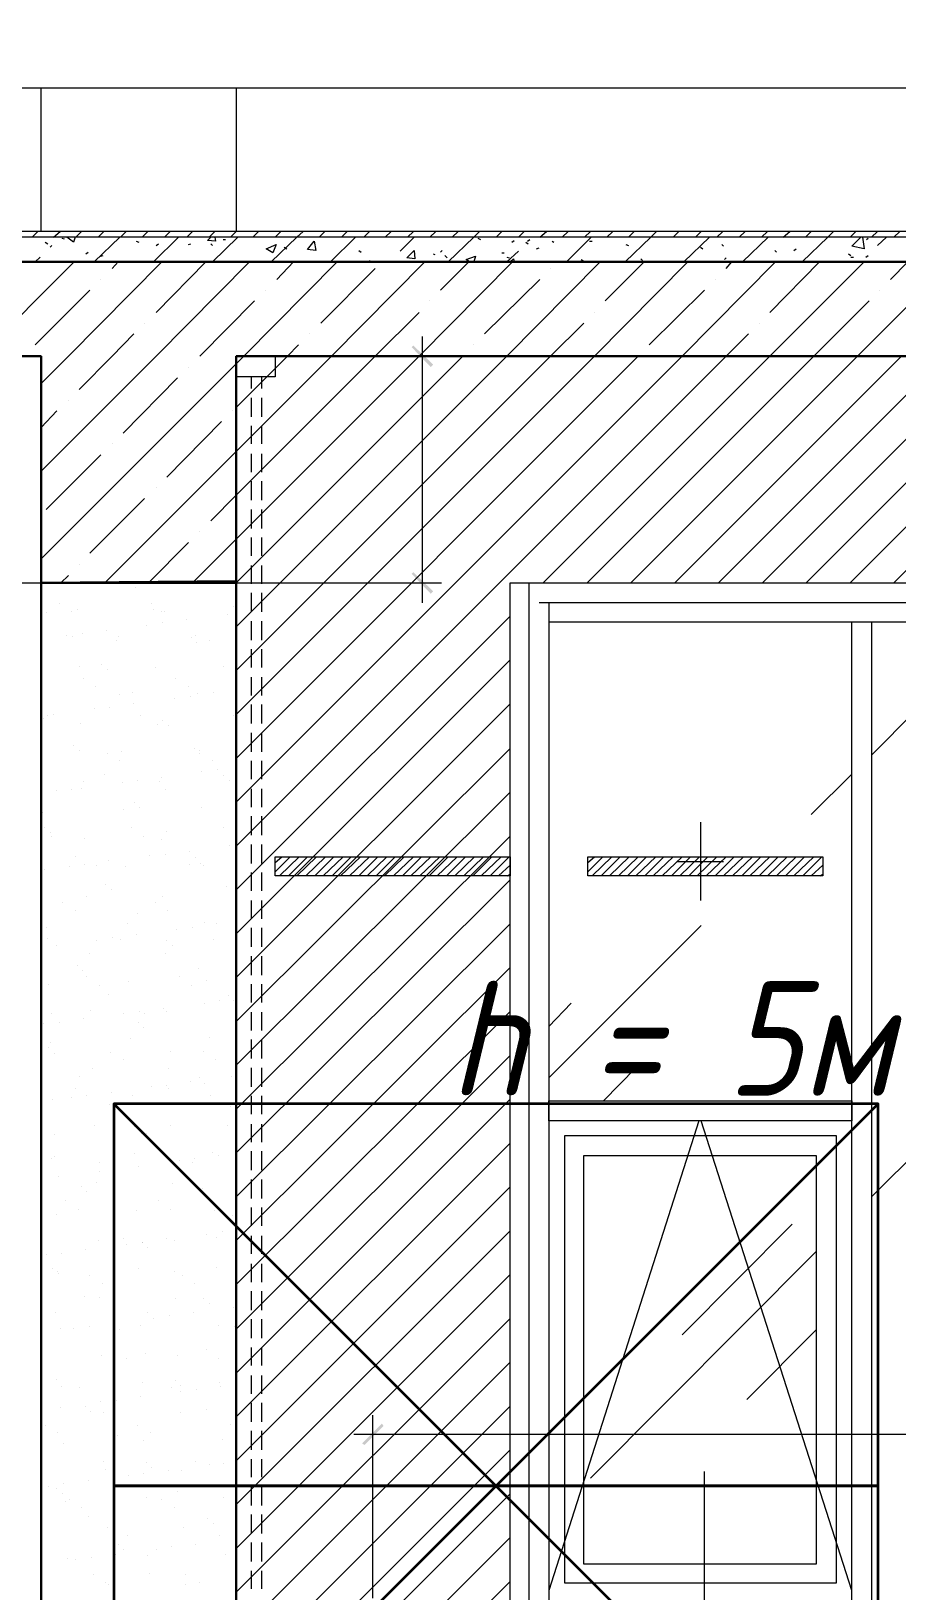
# Model space of a CAD drawing. Header units: millimetres. Extents: x -356862 to 418287, y 0 to 839748.
# Drawn here: x 378603 to 380869, y 773826 to 777908 of the extents above; entities that cross this region are included whole.
import ezdxf

# ---------------------------------------------------------------- set-up
doc = ezdxf.new("R2010")
doc.units = ezdxf.units.MM
doc.layers.add('PDF _Геометрия', color=7, linetype='Continuous', true_color=0xbababa)
doc.layers.add('PDF _Сплошная заливка', color=7, linetype='Continuous', true_color=0xf50000)
doc.styles.add('ISOCPEUR_I', font='isocpeui.ttf', dxfattribs={"width": 0.9, "height": 2.5})

msp = doc.modelspace()

# ---------------------------------------------------------------- linework, layer by layer
at = {"color": 1, "lineweight": 35}
for points in [[(378819.5031, 774100.7269), (380819.5031, 774100.7269), (380819.5031, 775100.7269), (378819.5031, 775100.7269)], [(378819.5031, 773100.7269), (380819.5031, 773100.7269), (380819.5031, 774100.7269), (378819.5031, 774100.7269)]]:
    msp.add_lwpolyline(points, close=True, dxfattribs=at)
for points in [[(378819.5031, 773100.7269), (380819.5031, 775100.7269)], [(378819.5031, 775100.7269), (380819.5031, 773100.7269)]]:
    msp.add_lwpolyline(points, dxfattribs=at)
at = {"layer": 'PDF _Геометрия', "color": 7, "lineweight": 5}
for points in [[(396957.4412, 777758.3315), (396868.6783, 777758.3315), (384491.668, 777758.3315), (384454.8639, 777907.713), (384381.2556, 777611.1151), (384344.4515, 777758.3315), (371967.4412, 777758.3315), (371878.6783, 777758.3315)], [(395965.8948, 777383.7955), (372746.8227, 777383.7955)], [(395965.8948, 777368.6408), (372746.8227, 777368.6408)], [(379241.668, 777056.8882), (379241.668, 777002.7645), (379139.9154, 777002.7645)], [(378628.9876, 773701.2181), (376786.6165, 773701.2181), (376786.6165, 776463.6924), (378628.9876, 776463.6924)]]:
    msp.add_lwpolyline(points, dxfattribs=at)
at = {"layer": 'PDF _Геометрия', "color": 7, "lineweight": 30}
for points in [[(372746.8227, 777056.8882), (378628.9876, 777056.8882), (378628.9876, 776463.6924), (379139.9154, 776463.6924), (379139.9154, 777056.8882), (382413.3175, 777056.8882), (382413.3175, 776463.6924), (382924.2453, 776463.6924), (382924.2453, 777056.8882), (387834.3484, 777056.8882), (387834.3484, 776463.6924), (388345.2763, 776463.6924), (388345.2763, 777056.8882), (391209.5031, 777056.8882), (391209.5031, 776463.6924), (391720.4309, 776463.6924), (391720.4309, 777056.8882), (395965.8948, 777056.8882), (395965.8948, 775543.5893), (396221.3587, 775543.5893), (396221.3587, 777056.8882), (396221.3587, 777303.6924), (396221.3587, 777758.3315)], [(395965.8948, 777758.3315), (395965.8948, 777303.6924), (372746.8227, 777303.6924), (372746.8227, 777758.3315)]]:
    msp.add_lwpolyline(points, dxfattribs=at)
at = {"layer": 'PDF _Геометрия', "color": 7, "lineweight": 9}
for points in [[(378628.9876, 777383.7955), (378628.9876, 777758.3315)], [(379139.9154, 777758.3315), (379139.9154, 777383.7955)], [(378628.9876, 768944.8264), (378628.9876, 776463.6924)], [(379139.9154, 776463.6924), (379139.9154, 769098.5377)]]:
    msp.add_lwpolyline(points, dxfattribs=at)
at = {"layer": 'PDF _Геометрия', "color": 8, "lineweight": 5, "true_color": 0x787878}
for points in [[(378605.1732, 777368.6408), (378620.3278, 777383.7955)], [(378661.4618, 777368.6408), (378678.7814, 777383.7955)], [(378719.9154, 777368.6408), (378735.0701, 777383.7955)], [(378778.369, 777368.6408), (378793.5237, 777383.7955)], [(378836.8227, 777368.6408), (378851.9773, 777383.7955)], [(378893.1113, 777368.6408), (378908.266, 777383.7955)], [(378951.5649, 777368.6408), (378966.7196, 777383.7955)], [(379010.0185, 777368.6408), (379025.1732, 777383.7955)], [(379068.4721, 777368.6408), (379083.6268, 777383.7955)], [(379124.7608, 777368.6408), (379139.9154, 777383.7955)], [(379183.2144, 777368.6408), (379198.369, 777383.7955)], [(379241.668, 777368.6408), (379256.8227, 777383.7955)], [(379297.9567, 777368.6408), (379315.2763, 777383.7955)], [(379356.4103, 777368.6408), (379371.5649, 777383.7955)], [(379414.8639, 777368.6408), (379430.0185, 777383.7955)], [(379473.3175, 777368.6408), (379488.4721, 777383.7955)], [(379529.6062, 777368.6408), (379544.7608, 777383.7955)], [(379588.0598, 777368.6408), (379603.2144, 777383.7955)], [(379646.5134, 777368.6408), (379661.668, 777383.7955)], [(379704.967, 777368.6408), (379720.1216, 777383.7955)], [(379761.2556, 777368.6408), (379776.4103, 777383.7955)], [(379819.7093, 777368.6408), (379834.8639, 777383.7955)], [(379878.1629, 777368.6408), (379893.3175, 777383.7955)], [(379934.4515, 777368.6408), (379951.7711, 777383.7955)], [(379992.9051, 777368.6408), (380008.0598, 777383.7955)], [(380051.3587, 777368.6408), (380066.5134, 777383.7955)], [(380109.8123, 777368.6408), (380124.967, 777383.7955)], [(380166.101, 777368.6408), (380181.2556, 777383.7955)], [(380224.5546, 777368.6408), (380239.7093, 777383.7955)], [(380283.0082, 777368.6408), (380298.1629, 777383.7955)], [(380341.4618, 777368.6408), (380356.6165, 777383.7955)], [(380397.7505, 777368.6408), (380412.9051, 777383.7955)], [(380456.2041, 777368.6408), (380471.3587, 777383.7955)], [(380514.6577, 777368.6408), (380529.8123, 777383.7955)], [(380570.9464, 777368.6408), (380588.266, 777383.7955)], [(380629.4, 777368.6408), (380644.5546, 777383.7955)], [(380687.8536, 777368.6408), (380703.0082, 777383.7955)], [(380746.3072, 777368.6408), (380761.4618, 777383.7955)], [(380802.5959, 777368.6408), (380817.7505, 777383.7955)], [(380861.0495, 777368.6408), (380876.2041, 777383.7955)]]:
    msp.add_lwpolyline(points, dxfattribs=at)
at = {"layer": 'PDF _Геометрия', "lineweight": 5}
for points in [[(378639.8123, 777355.6511), (378646.3072, 777351.3212)], [(378652.802, 777342.6614), (378657.1319, 777346.9913)], [(378683.1113, 777366.4759), (378689.6062, 777364.3109)], [(378717.7505, 777368.6408), (378713.4206, 777355.6511), (378696.101, 777368.6408), (378698.266, 777368.6408)], [(378745.8948, 777325.3419), (378752.3897, 777329.6718)], [(378767.5443, 777303.6924), (378834.6577, 777368.6408)], [(378877.9567, 777357.8161), (378884.4515, 777355.6511)], [(378923.4206, 777303.6924), (378988.369, 777368.6408)], [(378929.9154, 777346.9913), (378936.4103, 777351.3212)], [(379014.3484, 777349.1563), (379020.8433, 777351.3212)], [(379083.6268, 777368.6408), (379085.7917, 777357.8161), (379064.1422, 777359.981), (379072.802, 777368.6408)], [(379072.802, 777351.3212), (379077.1319, 777346.9913)], [(379077.1319, 777303.6924), (379144.2453, 777368.6408)], [(379105.2763, 777362.146), (379111.7711, 777362.146)], [(379230.8433, 777303.6924), (379297.9567, 777368.6408)], [(379265.4824, 777342.6614), (379271.9773, 777338.3315)], [(379386.7196, 777303.6924), (379451.668, 777368.6408)], [(379460.3278, 777334.0017), (379466.8227, 777329.6718)], [(379568.5752, 777331.8367), (379605.3794, 777368.6408)], [(379674.6577, 777329.6718), (379678.9876, 777334.0017)], [(379694.1422, 777303.6924), (379761.2556, 777368.6408)], [(379772.0804, 777366.4759), (379778.5752, 777362.146)], [(379847.8536, 777303.6924), (379878.1629, 777331.8367)], [(379860.8433, 777355.6511), (379867.3381, 777359.981)], [(379897.6474, 777355.6511), (379904.1422, 777351.3212)], [(379901.9773, 777357.8161), (379908.4721, 777362.146)], [(379925.7917, 777338.3315), (379932.2866, 777340.4965)], [(379966.9257, 777357.8161), (379971.2556, 777355.6511)], [(380003.7299, 777303.6924), (380068.6783, 777368.6408)], [(380064.3484, 777357.8161), (380070.8433, 777357.8161)], [(380157.4412, 777303.6924), (380224.5546, 777368.6408)], [(380159.6062, 777349.1563), (380166.101, 777346.9913)], [(380311.1526, 777303.6924), (380378.266, 777368.6408)], [(380354.4515, 777342.6614), (380360.9464, 777338.3315)], [(380410.7402, 777349.1563), (380415.0701, 777344.8264)], [(380464.8639, 777303.6924), (380531.9773, 777368.6408)], [(380549.2969, 777334.0017), (380553.6268, 777329.6718)], [(380599.0907, 777334.0017), (380605.5855, 777338.3315)], [(380620.7402, 777303.6924), (380687.8536, 777368.6408)], [(380778.7814, 777368.6408), (380783.1113, 777338.3315), (380750.6371, 777344.8264), (380774.4515, 777368.6408)], [(380789.6062, 777362.146), (380793.9361, 777366.4759)], [(380817.7505, 777346.9913), (380841.5649, 777368.6408)], [(378468.7814, 777056.8882), (378715.5855, 777303.6924)], [(378613.833, 777303.6924), (378626.8227, 777316.6821)], [(378628.9876, 776985.445), (378700.4309, 777056.8882), (378945.0701, 777303.6924)], [(378628.9876, 776755.9604), (378929.9154, 777056.8882), (379174.5546, 777303.6924)], [(378784.8639, 777318.847), (378791.3587, 777321.012)], [(378815.1732, 777286.3728), (378830.3278, 777303.6924)], [(378929.9154, 777171.6305), (379059.8123, 777303.6924)], [(379159.4, 777056.8882), (379404.0391, 777303.6924)], [(379245.9979, 777258.2285), (379289.2969, 777303.6924)], [(379388.8845, 777056.8882), (379633.5237, 777303.6924)], [(379486.3072, 777303.6924), (379490.6371, 777308.0223)], [(379540.4309, 777303.6924), (379542.5959, 777305.8573)], [(379618.369, 777056.8882), (379863.0082, 777303.6924)], [(379655.1732, 777325.3419), (379659.5031, 777323.1769)], [(379674.6577, 777230.0841), (379748.266, 777303.6924)], [(379685.4824, 777321.012), (379691.9773, 777314.5171)], [(379750.4309, 777303.6924), (379741.7711, 777310.1872), (379765.5855, 777318.847), (379761.2556, 777303.6924)], [(379834.8639, 777327.5068), (379841.3587, 777327.5068)], [(379847.8536, 777316.6821), (379854.3484, 777314.5171)], [(379847.8536, 777056.8882), (380092.4928, 777303.6924)], [(379856.5134, 777303.6924), (379865.1732, 777312.3522), (379867.3381, 777303.6924)], [(380042.6989, 777310.1872), (380049.1938, 777305.8573)], [(380077.3381, 777056.8882), (380321.9773, 777303.6924)], [(380105.4824, 777201.9398), (380207.235, 777303.6924)], [(380198.5752, 777312.3522), (380202.9051, 777308.0223)], [(380306.8227, 777056.8882), (380551.4618, 777303.6924)], [(380417.235, 777310.1872), (380421.5649, 777314.5171)], [(380421.5649, 777286.3728), (380436.7196, 777303.6924)], [(380536.3072, 777056.8882), (380783.1113, 777303.6924)], [(380536.3072, 777171.6305), (380666.2041, 777303.6924)], [(380657.5443, 777303.6924), (380664.0391, 777305.8573)], [(380741.9773, 777325.3419), (380748.4721, 777321.012)], [(380748.4721, 777316.6821), (380754.967, 777316.6821)], [(380765.7917, 777056.8882), (381012.5959, 777303.6924)], [(380787.4412, 777316.6821), (380793.9361, 777321.012)], [(380852.3897, 777258.2285), (380897.8536, 777303.6924)], [(378784.8639, 777258.2285), (378784.8639, 777258.2285)], [(379360.7402, 777143.4862), (379503.6268, 777286.3728)], [(379789.4, 777115.3419), (379934.4515, 777258.2285)], [(379962.5959, 777286.3728), (379962.5959, 777286.3728)], [(380393.4206, 777258.2285), (380393.4206, 777258.2285)], [(378613.833, 777087.1975), (378756.7196, 777230.0841)], [(379215.6886, 777230.0841), (379215.6886, 777230.0841)], [(380220.2247, 777087.1975), (380365.2763, 777230.0841)], [(380824.2453, 777230.0841), (380824.2453, 777230.0841)], [(379044.6577, 777056.8882), (379187.5443, 777201.9398)], [(379503.6268, 777056.8882), (379618.369, 777171.6305)], [(379646.5134, 777201.9398), (379646.5134, 777201.9398)], [(380077.3381, 777171.6305), (380077.3381, 777171.6305)], [(380651.0495, 777056.8882), (380796.101, 777201.9398)], [(378899.6062, 777143.4862), (378899.6062, 777143.4862)], [(379962.5959, 777056.8882), (380049.1938, 777143.4862)], [(380508.1629, 777143.4862), (380508.1629, 777143.4862)], [(378728.5752, 776970.2903), (378815.1732, 777056.8882), (378871.4618, 777115.3419)], [(379274.1422, 777056.8882), (379302.2866, 777087.1975)], [(379330.4309, 777115.3419), (379330.4309, 777115.3419)], [(379761.2556, 777087.1975), (379761.2556, 777087.1975)], [(380421.5649, 777056.8882), (380480.0185, 777115.3419)], [(379733.1113, 777056.8882), (379733.1113, 777056.8882)], [(380192.0804, 777056.8882), (380192.0804, 777056.8882)], [(378628.9876, 776526.4759), (379139.9154, 777037.4037)], [(379014.3484, 777028.7439), (379014.3484, 777028.7439)], [(378843.3175, 776855.548), (378986.2041, 777000.5996)], [(378700.4309, 776942.146), (378700.4309, 776942.146)], [(378628.9876, 776870.7027), (378670.1216, 776914.0017)], [(378958.0598, 776740.8058), (379100.9464, 776885.8573)], [(379129.0907, 776914.0017), (379129.0907, 776914.0017)], [(378641.9773, 776656.3728), (378784.8639, 776799.2594)], [(378795.6886, 776463.6924), (379139.9154, 776807.9192)], [(378815.1732, 776827.4037), (378815.1732, 776827.4037)], [(378756.7196, 776541.6305), (378899.6062, 776684.5171)], [(378929.9154, 776712.6614), (378929.9154, 776712.6614)], [(379072.802, 776626.0635), (379139.9154, 776693.1769)], [(379044.6577, 776597.9192), (379044.6577, 776597.9192)], [(378910.4309, 776463.6924), (379014.3484, 776569.7748)], [(379025.1732, 776463.6924), (379139.9154, 776578.4346)], [(378680.9464, 776463.6924), (378700.4309, 776483.1769)], [(378728.5752, 776511.3212), (378728.5752, 776511.3212)]]:
    msp.add_lwpolyline(points, dxfattribs=at)
for points in [[(379243.833, 777349.1563), (379235.1732, 777327.5068), (379217.8536, 777338.3315)], [(379343.4206, 777357.8161), (379347.7505, 777334.0017), (379326.101, 777336.1666)], [(379605.3794, 777334.0017), (379607.5443, 777312.3522), (379585.8948, 777314.5171)]]:
    msp.add_lwpolyline(points, close=True, dxfattribs=at)
at = {"layer": 'PDF _Геометрия', "color": 7, "lineweight": 18}
for points in [[(379627.0288, 776411.7336), (379627.0288, 777108.847)], [(379189.7093, 777056.8882), (379676.8227, 777056.8882)], [(378934.2453, 776463.6924), (379676.8227, 776463.6924)], [(379497.1319, 773807.3006), (379497.1319, 774285.7542)], [(379447.3381, 774235.9604), (382105.8948, 774235.9604)], [(380068.6783, 773651.4243), (380365.2763, 773740.1872), (380365.2763, 774138.5377)]]:
    msp.add_lwpolyline(points, dxfattribs=at)
at = {"layer": 'PDF _Геометрия', "color": 171, "lineweight": 20, "true_color": 0x7f7fff}
for points in [[(379139.9154, 777037.4037), (379159.4, 777056.8882)], [(379139.9154, 776922.6614), (379274.1422, 777056.8882)], [(379139.9154, 776807.9192), (379388.8845, 777056.8882)], [(379139.9154, 776693.1769), (379503.6268, 777056.8882)], [(379139.9154, 776578.4346), (379618.369, 777056.8882)], [(379139.9154, 776463.6924), (379733.1113, 777056.8882)], [(379139.9154, 776348.9501), (379847.8536, 777056.8882)], [(379139.9154, 776234.2078), (379962.5959, 777056.8882)], [(379139.9154, 776119.4656), (380077.3381, 777056.8882)], [(379139.9154, 776004.7233), (380192.0804, 777056.8882)], [(379139.9154, 775889.981), (380306.8227, 777056.8882)], [(379139.9154, 775775.2388), (380421.5649, 777056.8882)], [(379943.1113, 776463.6924), (380536.3072, 777056.8882)], [(380057.8536, 776463.6924), (380651.0495, 777056.8882)], [(380172.5959, 776463.6924), (380765.7917, 777056.8882)], [(380287.3381, 776463.6924), (380880.534, 777056.8882)], [(380402.0804, 776463.6924), (380995.2763, 777056.8882)], [(380516.8227, 776463.6924), (381110.0185, 777056.8882)], [(380631.5649, 776463.6924), (381224.7608, 777056.8882)], [(380746.3072, 776463.6924), (381339.5031, 777056.8882)], [(380861.0495, 776463.6924), (381454.2453, 777056.8882)], [(379139.9154, 775660.4965), (379856.5134, 776377.0944)], [(379139.9154, 775545.7542), (379856.5134, 776262.3522)], [(379139.9154, 775431.012), (379856.5134, 776147.6099)], [(379139.9154, 775316.2697), (379856.5134, 776030.7027)], [(379139.9154, 775201.5274), (379856.5134, 775915.9604)], [(379139.9154, 775086.7852), (379856.5134, 775801.2181)], [(379139.9154, 774972.0429), (379856.5134, 775686.4759)], [(379139.9154, 774857.3006), (379856.5134, 775571.7336)], [(379139.9154, 774742.5584), (379856.5134, 775456.9913)], [(379139.9154, 774627.8161), (379856.5134, 775342.2491)], [(379139.9154, 774510.9089), (379856.5134, 775227.5068)], [(379139.9154, 774396.1666), (379856.5134, 775112.7645)], [(379139.9154, 774281.4243), (379856.5134, 774998.0223)], [(379139.9154, 774166.6821), (379856.5134, 774883.28)], [(379139.9154, 774051.9398), (379856.5134, 774768.5377)], [(379139.9154, 773937.1975), (379856.5134, 774653.7955)], [(379139.9154, 773822.4553), (379856.5134, 774539.0532)], [(379139.9154, 773707.713), (379856.5134, 774424.3109)], [(379248.1629, 773701.2181), (379856.5134, 774309.5687)], [(379362.9051, 773701.2181), (379856.5134, 774194.8264)], [(379477.6474, 773701.2181), (379856.5134, 774080.0841)], [(379592.3897, 773701.2181), (379856.5134, 773965.3419)], [(379707.1319, 773701.2181), (379856.5134, 773850.5996)]]:
    msp.add_lwpolyline(points, dxfattribs=at)
msp.add_lwpolyline([(379139.9154, 773701.2181), (379856.5134, 773701.2181), (379856.5134, 776463.6924), (381696.7196, 776463.6924), (381696.7196, 773701.2181), (382413.3175, 773701.2181), (382413.3175, 777056.8882), (379139.9154, 777056.8882)], close=True, dxfattribs=at)
at = {"layer": 'PDF _Геометрия', "color": 252, "lineweight": 5, "true_color": 0x989898}
for points in [[(379178.8845, 777002.7645), (379178.8845, 776972.4553)], [(379207.0288, 776972.4553), (379207.0288, 777002.7645)], [(379178.8845, 776948.6408), (379178.8845, 776898.847)], [(379207.0288, 776898.847), (379207.0288, 776948.6408)], [(379178.8845, 776875.0326), (379178.8845, 776827.4037)], [(379207.0288, 776827.4037), (379207.0288, 776875.0326)], [(379178.8845, 776801.4243), (379178.8845, 776753.7955)], [(379207.0288, 776753.7955), (379207.0288, 776801.4243)], [(379178.8845, 776729.981), (379178.8845, 776680.1872)], [(379207.0288, 776680.1872), (379207.0288, 776729.981)], [(379178.8845, 776656.3728), (379178.8845, 776606.579)], [(379207.0288, 776606.579), (379207.0288, 776656.3728)], [(379178.8845, 776582.7645), (379178.8845, 776535.1357)], [(379207.0288, 776535.1357), (379207.0288, 776582.7645)], [(379178.8845, 776509.1563), (379178.8845, 776461.5274)], [(379207.0288, 776461.5274), (379207.0288, 776509.1563)], [(379178.8845, 776437.713), (379178.8845, 776387.9192)], [(379207.0288, 776387.9192), (379207.0288, 776437.713)], [(379958.266, 776387.9192), (379958.266, 775082.4553), (379958.266, 773753.1769), (379906.3072, 773753.1769), (379906.3072, 775082.4553), (379906.3072, 776387.9192), (379906.3072, 776463.6924)], [(381620.9464, 776411.7336), (380776.6165, 776411.7336), (379958.266, 776411.7336), (379958.266, 776361.9398), (380776.6165, 776361.9398), (381644.7608, 776361.9398), (381644.7608, 776411.7336), (380776.6165, 776411.7336), (379932.2866, 776411.7336)], [(379178.8845, 776364.1047), (379178.8845, 776314.3109)], [(379207.0288, 776314.3109), (379207.0288, 776364.1047)], [(379178.8845, 776290.4965), (379178.8845, 776242.8676)], [(379207.0288, 776242.8676), (379207.0288, 776290.4965)], [(379178.8845, 776216.8882), (379178.8845, 776169.2594)], [(379207.0288, 776169.2594), (379207.0288, 776216.8882)], [(379178.8845, 776145.445), (379178.8845, 776095.6511)], [(379207.0288, 776095.6511), (379207.0288, 776145.445)], [(379178.8845, 776071.8367), (379178.8845, 776022.0429)], [(379207.0288, 776022.0429), (379207.0288, 776071.8367)], [(379178.8845, 775998.2285), (379178.8845, 775950.5996)], [(379207.0288, 775950.5996), (379207.0288, 775998.2285)], [(379178.8845, 775924.6202), (379178.8845, 775876.9913)], [(379207.0288, 775876.9913), (379207.0288, 775924.6202)], [(379178.8845, 775853.1769), (379178.8845, 775803.3831)], [(379207.0288, 775803.3831), (379207.0288, 775853.1769)], [(379178.8845, 775779.5687), (379178.8845, 775729.7748)], [(379207.0288, 775729.7748), (379207.0288, 775779.5687)], [(379178.8845, 775705.9604), (379178.8845, 775658.3315)], [(379207.0288, 775658.3315), (379207.0288, 775705.9604)], [(379178.8845, 775632.3522), (379178.8845, 775584.7233)], [(379207.0288, 775584.7233), (379207.0288, 775632.3522)], [(379178.8845, 775560.9089), (379178.8845, 775511.1151)], [(379207.0288, 775511.1151), (379207.0288, 775560.9089)], [(379178.8845, 775487.3006), (379178.8845, 775437.5068)], [(379207.0288, 775437.5068), (379207.0288, 775487.3006)], [(379178.8845, 775413.6924), (379178.8845, 775366.0635)], [(379207.0288, 775366.0635), (379207.0288, 775413.6924)], [(379178.8845, 775340.0841), (379178.8845, 775292.4553)], [(379207.0288, 775292.4553), (379207.0288, 775340.0841)], [(379178.8845, 775268.6408), (379178.8845, 775218.847)], [(379207.0288, 775218.847), (379207.0288, 775268.6408)], [(379178.8845, 775195.0326), (379178.8845, 775145.2388)], [(379207.0288, 775145.2388), (379207.0288, 775195.0326)], [(379178.8845, 775121.4243), (379178.8845, 775073.7955)], [(379207.0288, 775073.7955), (379207.0288, 775121.4243)], [(379178.8845, 775047.8161), (379178.8845, 775000.1872)], [(379207.0288, 775000.1872), (379207.0288, 775047.8161)], [(379178.8845, 774976.3728), (379178.8845, 774926.579)], [(379207.0288, 774926.579), (379207.0288, 774976.3728)], [(379178.8845, 774902.7645), (379178.8845, 774852.9707)], [(379207.0288, 774852.9707), (379207.0288, 774902.7645)], [(379178.8845, 774829.1563), (379178.8845, 774781.5274)], [(379207.0288, 774781.5274), (379207.0288, 774829.1563)], [(379178.8845, 774755.548), (379178.8845, 774707.9192)], [(379207.0288, 774707.9192), (379207.0288, 774755.548)], [(379178.8845, 774681.9398), (379178.8845, 774634.3109)], [(379207.0288, 774634.3109), (379207.0288, 774681.9398)], [(379178.8845, 774610.4965), (379178.8845, 774560.7027)], [(379207.0288, 774560.7027), (379207.0288, 774610.4965)], [(379178.8845, 774536.8882), (379178.8845, 774487.0944)], [(379207.0288, 774487.0944), (379207.0288, 774536.8882)], [(379178.8845, 774463.28), (379178.8845, 774415.6511)], [(379207.0288, 774415.6511), (379207.0288, 774463.28)], [(379178.8845, 774389.6718), (379178.8845, 774342.0429)], [(379207.0288, 774342.0429), (379207.0288, 774389.6718)], [(379178.8845, 774318.2285), (379178.8845, 774268.4346)], [(379207.0288, 774268.4346), (379207.0288, 774318.2285)], [(379178.8845, 774244.6202), (379178.8845, 774194.8264)], [(379207.0288, 774194.8264), (379207.0288, 774244.6202)], [(379178.8845, 774171.012), (379178.8845, 774123.3831)], [(379207.0288, 774123.3831), (379207.0288, 774171.012)], [(379178.8845, 774097.4037), (379178.8845, 774049.7748)], [(379207.0288, 774049.7748), (379207.0288, 774097.4037)], [(379178.8845, 774025.9604), (379178.8845, 773976.1666)], [(379207.0288, 773976.1666), (379207.0288, 774025.9604)], [(379178.8845, 773952.3522), (379178.8845, 773902.5584)], [(379207.0288, 773902.5584), (379207.0288, 773952.3522)], [(379178.8845, 773878.7439), (379178.8845, 773831.1151)], [(379207.0288, 773831.1151), (379207.0288, 773878.7439)]]:
    msp.add_lwpolyline(points, dxfattribs=at)
at = {"layer": 'PDF _Геометрия', "color": 150, "lineweight": 30, "true_color": 0x0080ff}
msp.add_lwpolyline([(379139.9154, 776468.0223), (379139.9154, 769098.5377), (379087.9567, 769098.5377), (379087.9567, 768944.8264), (378628.9876, 768944.8264), (378628.9876, 776463.6924)], close=True, dxfattribs=at)
at = {"layer": 'PDF _Геометрия', "color": 8, "lineweight": 25, "true_color": 0x767676}
msp.add_lwpolyline([(378628.9876, 776463.6924), (379139.9154, 776468.0223), (379139.9154, 769098.5377), (379087.9567, 769098.5377), (379087.9567, 768944.8264), (378628.9876, 768944.8264)], close=True, dxfattribs=at)
at = {"layer": 'PDF _Геометрия', "color": 24, "lineweight": 18, "true_color": 0xa12502}
for points in [[(378875.7917, 776452.8676), (378875.7917, 776452.8676)], [(378676.6165, 776409.5687), (378676.6165, 776409.5687)], [(378724.2453, 776394.414), (378724.2453, 776394.414)], [(378919.0907, 776409.5687), (378919.0907, 776409.5687)], [(378923.4206, 776394.414), (378923.4206, 776394.414)], [(378945.0701, 776390.0841), (378945.0701, 776390.0841)], [(379133.4206, 776400.9089), (379133.4206, 776400.9089)], [(378641.9773, 776385.7542), (378641.9773, 776385.7542)], [(378709.0907, 776387.9192), (378709.0907, 776387.9192)], [(378906.101, 776353.28), (378906.101, 776353.28)], [(378947.235, 776359.7748), (378947.235, 776359.7748)], [(378951.5649, 776387.9192), (378951.5649, 776387.9192)], [(379010.0185, 776368.4346), (379010.0185, 776368.4346)], [(379116.101, 776381.4243), (379116.101, 776381.4243)], [(378696.101, 776327.3006), (378696.101, 776327.3006)], [(378711.2556, 776322.9707), (378711.2556, 776322.9707)], [(378737.235, 776331.6305), (378737.235, 776331.6305)], [(378800.0185, 776340.2903), (378800.0185, 776340.2903)], [(378825.9979, 776312.146), (378825.9979, 776312.146)], [(378830.3278, 776322.9707), (378830.3278, 776322.9707)], [(379023.0082, 776320.8058), (379023.0082, 776320.8058)], [(379033.833, 776325.1357), (379033.833, 776325.1357)], [(379070.6371, 776312.146), (379070.6371, 776312.146)], [(379035.9979, 776307.8161), (379035.9979, 776307.8161)], [(378728.5752, 776245.0326), (378728.5752, 776245.0326)], [(378787.0288, 776251.5274), (378787.0288, 776251.5274)], [(378802.1835, 776238.5377), (378802.1835, 776238.5377)], [(378927.7505, 776242.8676), (378927.7505, 776242.8676)], [(379105.2763, 776245.0326), (379105.2763, 776245.0326)], [(379139.9154, 776251.5274), (379139.9154, 776251.5274)], [(378739.4, 776212.5584), (378739.4, 776212.5584)], [(378771.8742, 776193.0738), (378771.8742, 776193.0738)], [(378981.8742, 776214.7233), (378981.8742, 776214.7233)], [(379014.3484, 776193.0738), (379014.3484, 776193.0738)], [(378834.6577, 776171.4243), (378834.6577, 776171.4243)], [(378869.2969, 776175.7542), (378869.2969, 776175.7542)], [(378871.4618, 776147.6099), (378871.4618, 776147.6099)], [(378977.5443, 776160.5996), (378977.5443, 776160.5996)], [(379018.6783, 776167.0944), (379018.6783, 776167.0944)], [(379038.1629, 776173.5893), (379038.1629, 776173.5893)], [(379081.4618, 776175.7542), (379081.4618, 776175.7542)], [(378635.4824, 776108.6408), (378635.4824, 776108.6408)], [(378646.3072, 776117.3006), (378646.3072, 776117.3006)], [(378661.4618, 776119.4656), (378661.4618, 776119.4656)], [(378767.5443, 776134.6202), (378767.5443, 776134.6202)], [(378808.6783, 776138.9501), (378808.6783, 776138.9501)], [(378888.7814, 776117.3006), (378888.7814, 776117.3006)], [(378947.235, 776104.3109), (378947.235, 776104.3109)], [(379133.4206, 776117.3006), (379133.4206, 776117.3006)], [(378732.9051, 776095.6511), (378732.9051, 776095.6511)], [(378934.2453, 776093.4862), (378934.2453, 776093.4862)], [(378962.3897, 776091.3212), (378962.3897, 776091.3212)], [(378713.4206, 776037.1975), (378713.4206, 776037.1975)], [(378728.5752, 776024.2078), (378728.5752, 776024.2078)], [(379029.5031, 776030.7027), (379029.5031, 776030.7027)], [(379042.4928, 776024.2078), (379042.4928, 776024.2078)], [(378628.9876, 776013.3831), (378628.9876, 776013.3831)], [(378802.1835, 776017.713), (378802.1835, 776017.713)], [(378834.6577, 775998.2285), (378834.6577, 775998.2285)], [(378838.9876, 776022.0429), (378838.9876, 776022.0429)], [(379044.6577, 776017.713), (379044.6577, 776017.713)], [(379077.1319, 775998.2285), (379077.1319, 775998.2285)], [(378739.4, 775944.1047), (378739.4, 775944.1047)], [(378795.6886, 775961.4243), (378795.6886, 775961.4243)], [(378841.1526, 775941.9398), (378841.1526, 775941.9398)], [(378880.1216, 775946.2697), (378880.1216, 775946.2697)], [(378938.5752, 775944.1047), (378938.5752, 775944.1047)], [(378945.0701, 775954.9295), (378945.0701, 775954.9295)], [(379048.9876, 775970.0841), (379048.9876, 775970.0841)], [(379090.1216, 775974.414), (379090.1216, 775974.414)], [(379107.4412, 775959.2594), (379107.4412, 775959.2594)], [(379122.5959, 775946.2697), (379122.5959, 775946.2697)], [(378631.1526, 775913.7955), (378631.1526, 775913.7955)], [(378670.1216, 775920.2903), (378670.1216, 775920.2903)], [(378709.0907, 775922.4553), (378709.0907, 775922.4553)], [(378735.0701, 775926.7852), (378735.0701, 775926.7852)], [(378953.7299, 775922.4553), (378953.7299, 775922.4553)], [(378633.3175, 775864.0017), (378633.3175, 775864.0017)], [(378843.3175, 775870.4965), (378843.3175, 775870.4965)], [(378873.6268, 775889.981), (378873.6268, 775889.981)], [(378886.6165, 775876.9913), (378886.6165, 775876.9913)], [(379048.9876, 775874.8264), (379048.9876, 775874.8264)], [(378637.6474, 775822.8676), (378637.6474, 775822.8676)], [(378864.967, 775822.8676), (378864.967, 775822.8676)], [(379107.4412, 775822.8676), (379107.4412, 775822.8676)], [(378652.802, 775809.8779), (378652.802, 775809.8779)], [(378654.967, 775801.2181), (378654.967, 775801.2181)], [(378743.7299, 775794.7233), (378743.7299, 775794.7233)], [(378897.4412, 775801.2181), (378897.4412, 775801.2181)], [(378942.9051, 775792.5584), (378942.9051, 775792.5584)], [(378955.8948, 775814.2078), (378955.8948, 775814.2078)], [(378719.9154, 775747.0944), (378719.9154, 775747.0944)], [(378912.5959, 775749.2594), (378912.5959, 775749.2594)], [(378953.7299, 775753.5893), (378953.7299, 775753.5893)], [(379016.5134, 775762.2491), (379016.5134, 775762.2491)], [(379033.833, 775744.9295), (379033.833, 775744.9295)], [(379122.5959, 775777.4037), (379122.5959, 775777.4037)], [(378637.6474, 775714.6202), (378637.6474, 775714.6202)], [(378702.5959, 775721.1151), (378702.5959, 775721.1151)], [(378743.7299, 775727.6099), (378743.7299, 775727.6099)], [(378774.0391, 775725.445), (378774.0391, 775725.445)], [(378806.5134, 775736.2697), (378806.5134, 775736.2697)], [(378849.8123, 775721.1151), (378849.8123, 775721.1151)], [(379016.5134, 775727.6099), (379016.5134, 775727.6099)], [(379046.8227, 775729.7748), (379046.8227, 775729.7748)], [(379053.3175, 775723.28), (379053.3175, 775723.28)], [(378797.8536, 775675.6511), (378797.8536, 775675.6511)], [(378813.0082, 775662.6614), (378813.0082, 775662.6614)], [(379113.9361, 775669.1563), (379113.9361, 775669.1563)], [(378685.2763, 775628.0223), (378685.2763, 775628.0223)], [(378748.0598, 775643.1769), (378748.0598, 775643.1769)], [(378927.7505, 775628.0223), (378927.7505, 775628.0223)], [(378947.235, 775643.1769), (378947.235, 775643.1769)], [(378717.7505, 775606.3728), (378717.7505, 775606.3728)], [(378880.1216, 775599.8779), (378880.1216, 775599.8779)], [(378960.2247, 775606.3728), (378960.2247, 775606.3728)], [(379057.6474, 775573.8986), (379057.6474, 775573.8986)], [(378644.1422, 775563.0738), (378644.1422, 775563.0738)], [(378646.3072, 775532.7645), (378646.3072, 775532.7645)], [(378815.1732, 775534.9295), (378815.1732, 775534.9295)], [(378854.1422, 775571.7336), (378854.1422, 775571.7336)], [(378877.9567, 775543.5893), (378877.9567, 775543.5893)], [(378984.0391, 775556.579), (378984.0391, 775556.579)], [(379025.1732, 775563.0738), (379025.1732, 775563.0738)], [(379087.9567, 775571.7336), (379087.9567, 775571.7336)], [(378667.9567, 775515.445), (378667.9567, 775515.445)], [(378754.5546, 775493.7955), (378754.5546, 775493.7955)], [(378774.0391, 775528.4346), (378774.0391, 775528.4346)], [(378836.8227, 775530.5996), (378836.8227, 775530.5996)], [(378953.7299, 775493.7955), (378953.7299, 775493.7955)], [(378958.0598, 775528.4346), (378958.0598, 775528.4346)], [(378973.2144, 775515.445), (378973.2144, 775515.445)], [(379079.2969, 775530.5996), (379079.2969, 775530.5996)], [(378724.2453, 775461.3212), (378724.2453, 775461.3212)], [(379040.3278, 775454.8264), (379040.3278, 775454.8264)], [(378648.4721, 775413.6924), (378648.4721, 775413.6924)], [(378737.235, 775448.3315), (378737.235, 775448.3315)], [(378748.0598, 775433.1769), (378748.0598, 775433.1769)], [(378780.534, 775411.5274), (378780.534, 775411.5274)], [(378858.4721, 775420.1872), (378858.4721, 775420.1872)], [(378990.534, 775433.1769), (378990.534, 775433.1769)], [(379023.0082, 775411.5274), (379023.0082, 775411.5274)], [(379061.9773, 775424.5171), (379061.9773, 775424.5171)], [(378806.5134, 775385.548), (378806.5134, 775385.548)], [(379096.6165, 775370.3934), (379096.6165, 775370.3934)], [(379118.266, 775383.3831), (379118.266, 775383.3831)], [(379131.2556, 775370.3934), (379131.2556, 775370.3934)], [(378657.1319, 775335.7542), (378657.1319, 775335.7542)], [(378758.8845, 775344.414), (378758.8845, 775344.414)], [(378845.4824, 775337.9192), (378845.4824, 775337.9192)], [(378886.6165, 775342.2491), (378886.6165, 775342.2491)], [(378899.6062, 775335.7542), (378899.6062, 775335.7542)], [(378949.4, 775350.9089), (378949.4, 775350.9089)], [(378958.0598, 775342.2491), (378958.0598, 775342.2491)], [(379055.4824, 775363.8986), (379055.4824, 775363.8986)], [(378635.4824, 775309.7748), (378635.4824, 775309.7748)], [(378676.6165, 775314.1047), (378676.6165, 775314.1047)], [(378739.4, 775322.7645), (378739.4, 775322.7645)], [(378884.4515, 775314.1047), (378884.4515, 775314.1047)], [(378897.4412, 775301.1151), (378897.4412, 775301.1151)], [(378652.802, 775262.146), (378652.802, 775262.146)], [(378862.802, 775270.8058), (378862.802, 775270.8058)], [(379068.4721, 775272.9707), (379068.4721, 775272.9707)], [(378648.4721, 775246.9913), (378648.4721, 775246.9913)], [(378663.6268, 775231.8367), (378663.6268, 775231.8367)], [(378810.8433, 775236.1666), (378810.8433, 775236.1666)], [(378843.3175, 775216.6821), (378843.3175, 775216.6821)], [(378966.7196, 775238.3315), (378966.7196, 775238.3315)], [(379053.3175, 775238.3315), (379053.3175, 775238.3315)], [(379085.7917, 775216.6821), (379085.7917, 775216.6821)], [(378730.7402, 775171.2181), (378730.7402, 775171.2181)], [(378763.2144, 775192.8676), (378763.2144, 775192.8676)], [(378962.3897, 775192.8676), (378962.3897, 775192.8676)], [(379042.4928, 775169.0532), (379042.4928, 775169.0532)], [(379126.9257, 775171.2181), (379126.9257, 775171.2181)], [(378719.9154, 775140.9089), (378719.9154, 775140.9089)], [(378813.0082, 775130.0841), (378813.0082, 775130.0841)], [(378916.9257, 775145.2388), (378916.9257, 775145.2388)], [(378958.0598, 775149.5687), (378958.0598, 775149.5687)], [(378962.3897, 775140.9089), (378962.3897, 775140.9089)], [(379020.8433, 775158.2285), (379020.8433, 775158.2285)], [(379057.6474, 775153.8986), (379057.6474, 775153.8986)], [(378659.2969, 775112.7645), (378659.2969, 775112.7645)], [(378709.0907, 775117.0944), (378709.0907, 775117.0944)], [(378748.0598, 775121.4243), (378748.0598, 775121.4243)], [(378808.6783, 775099.7748), (378808.6783, 775099.7748)], [(378823.833, 775086.7852), (378823.833, 775086.7852)], [(378869.2969, 775121.4243), (378869.2969, 775121.4243)], [(379072.802, 775123.5893), (379072.802, 775123.5893)], [(379124.7608, 775093.28), (379124.7608, 775093.28)], [(378767.5443, 775043.4862), (378767.5443, 775043.4862)], [(378966.7196, 775043.4862), (378966.7196, 775043.4862)], [(379116.101, 775043.4862), (379116.101, 775043.4862)], [(378631.1526, 775041.3212), (378631.1526, 775041.3212)], [(378663.6268, 775019.6718), (378663.6268, 775019.6718)], [(378873.6268, 775041.3212), (378873.6268, 775041.3212)], [(378890.9464, 775024.0017), (378890.9464, 775024.0017)], [(378906.101, 775021.8367), (378906.101, 775021.8367)], [(378663.6268, 774963.3831), (378663.6268, 774963.3831)], [(378873.6268, 774969.8779), (378873.6268, 774969.8779)], [(379077.1319, 774972.0429), (379077.1319, 774972.0429)], [(379094.4515, 774965.548), (379094.4515, 774965.548)], [(378657.1319, 774956.8882), (378657.1319, 774956.8882)], [(378780.534, 774924.414), (378780.534, 774924.414)], [(378782.6989, 774946.0635), (378782.6989, 774946.0635)], [(378819.5031, 774930.9089), (378819.5031, 774930.9089)], [(378884.4515, 774937.4037), (378884.4515, 774937.4037)], [(378968.8845, 774952.5584), (378968.8845, 774952.5584)], [(378984.0391, 774939.5687), (378984.0391, 774939.5687)], [(378990.534, 774952.5584), (378990.534, 774952.5584)], [(379025.1732, 774946.0635), (379025.1732, 774946.0635)], [(379029.5031, 774956.8882), (379029.5031, 774956.8882)], [(378674.4515, 774911.4243), (378674.4515, 774911.4243)], [(378735.0701, 774885.445), (378735.0701, 774885.445)], [(378774.0391, 774894.1047), (378774.0391, 774894.1047)], [(378973.2144, 774891.9398), (378973.2144, 774891.9398)], [(378693.9361, 774846.4759), (378693.9361, 774846.4759)], [(378748.0598, 774872.4553), (378748.0598, 774872.4553)], [(378936.4103, 774846.4759), (378936.4103, 774846.4759)], [(379051.1526, 774878.9501), (379051.1526, 774878.9501)], [(378667.9567, 774811.8367), (378667.9567, 774811.8367)], [(378726.4103, 774824.8264), (378726.4103, 774824.8264)], [(378817.3381, 774809.6718), (378817.3381, 774809.6718)], [(378877.9567, 774820.4965), (378877.9567, 774820.4965)], [(378968.8845, 774824.8264), (378968.8845, 774824.8264)], [(379083.6268, 774822.6614), (379083.6268, 774822.6614)], [(379129.0907, 774807.5068), (379129.0907, 774807.5068)], [(379061.9773, 774759.8779), (379061.9773, 774759.8779)], [(379103.1113, 774766.3728), (379103.1113, 774766.3728)], [(378745.8948, 774718.7439), (378745.8948, 774718.7439)], [(378778.369, 774742.5584), (378778.369, 774742.5584)], [(378845.4824, 774749.0532), (378845.4824, 774749.0532)], [(378851.9773, 774731.7336), (378851.9773, 774731.7336)], [(378893.1113, 774738.2285), (378893.1113, 774738.2285)], [(378895.2763, 774738.2285), (378895.2763, 774738.2285)], [(378908.266, 774725.2388), (378908.266, 774725.2388)], [(378955.8948, 774746.8882), (378955.8948, 774746.8882)], [(378977.5443, 774742.5584), (378977.5443, 774742.5584)], [(379087.9567, 774751.2181), (379087.9567, 774751.2181)], [(378641.9773, 774705.7542), (378641.9773, 774705.7542)], [(378683.1113, 774710.0841), (378683.1113, 774710.0841)], [(378659.2969, 774668.9501), (378659.2969, 774668.9501)], [(378672.2866, 774662.4553), (378672.2866, 774662.4553)], [(378674.4515, 774655.9604), (378674.4515, 774655.9604)], [(378756.7196, 774651.6305), (378756.7196, 774651.6305)], [(378884.4515, 774668.9501), (378884.4515, 774668.9501)], [(378977.5443, 774662.4553), (378977.5443, 774662.4553)], [(378999.1938, 774651.6305), (378999.1938, 774651.6305)], [(379087.9567, 774673.28), (379087.9567, 774673.28)], [(378741.5649, 774595.3419), (378741.5649, 774595.3419)], [(378789.1938, 774629.981), (378789.1938, 774629.981)], [(379031.668, 774629.981), (379031.668, 774629.981)], [(378665.7917, 774554.2078), (378665.7917, 774554.2078)], [(378782.6989, 774593.1769), (378782.6989, 774593.1769)], [(378908.266, 774554.2078), (378908.266, 774554.2078)], [(378981.8742, 774591.012), (378981.8742, 774591.012)], [(379027.3381, 774554.2078), (379027.3381, 774554.2078)], [(379053.3175, 774591.012), (379053.3175, 774591.012)], [(379068.4721, 774578.0223), (379068.4721, 774578.0223)], [(379133.4206, 774567.1975), (379133.4206, 774567.1975)], [(378678.7814, 774513.0738), (378678.7814, 774513.0738)], [(378713.4206, 774513.0738), (378713.4206, 774513.0738)], [(378754.5546, 774517.4037), (378754.5546, 774517.4037)], [(378817.3381, 774526.0635), (378817.3381, 774526.0635)], [(378819.5031, 774523.8986), (378819.5031, 774523.8986)], [(378888.7814, 774519.5687), (378888.7814, 774519.5687)], [(378923.4206, 774539.0532), (378923.4206, 774539.0532)], [(378964.5546, 774545.548), (378964.5546, 774545.548)], [(379092.2866, 774521.7336), (379092.2866, 774521.7336)], [(379135.5855, 774517.4037), (379135.5855, 774517.4037)], [(378834.6577, 774510.9089), (378834.6577, 774510.9089)], [(378787.0288, 774441.6305), (378787.0288, 774441.6305)], [(378819.5031, 774456.7852), (378819.5031, 774456.7852)], [(378851.9773, 774435.1357), (378851.9773, 774435.1357)], [(378901.7711, 774448.1254), (378901.7711, 774448.1254)], [(378986.2041, 774441.6305), (378986.2041, 774441.6305)], [(379061.9773, 774456.7852), (379061.9773, 774456.7852)], [(379094.4515, 774435.1357), (379094.4515, 774435.1357)], [(378667.9567, 774378.847), (378667.9567, 774378.847)], [(378683.1113, 774361.5274), (378683.1113, 774361.5274)], [(378728.5752, 774359.3625), (378728.5752, 774359.3625)], [(378893.1113, 774370.1872), (378893.1113, 774370.1872)], [(378971.0495, 774359.3625), (378971.0495, 774359.3625)], [(378979.7093, 774376.6821), (378979.7093, 774376.6821)], [(378994.8639, 774363.6924), (378994.8639, 774363.6924)], [(379035.9979, 774352.8676), (379035.9979, 774352.8676)], [(379096.6165, 774372.3522), (379096.6165, 774372.3522)], [(379098.7814, 774361.5274), (379098.7814, 774361.5274)], [(378745.8948, 774309.5687), (378745.8948, 774309.5687)], [(378784.8639, 774320.3934), (378784.8639, 774320.3934)], [(378825.9979, 774324.7233), (378825.9979, 774324.7233)], [(378888.7814, 774333.3831), (378888.7814, 774333.3831)], [(378994.8639, 774348.5377), (378994.8639, 774348.5377)], [(378678.7814, 774305.2388), (378678.7814, 774305.2388)], [(378758.8845, 774296.579), (378758.8845, 774296.579)], [(378793.5237, 774292.2491), (378793.5237, 774292.2491)], [(378992.6989, 774292.2491), (378992.6989, 774292.2491)], [(379061.9773, 774300.9089), (379061.9773, 774300.9089)], [(378639.8123, 774259.7748), (378639.8123, 774259.7748)], [(378672.2866, 774240.2903), (378672.2866, 774240.2903)], [(378828.1629, 774233.7955), (378828.1629, 774233.7955)], [(378882.2866, 774259.7748), (378882.2866, 774259.7748)], [(378914.7608, 774240.2903), (378914.7608, 774240.2903)], [(379124.7608, 774261.9398), (379124.7608, 774261.9398)], [(379139.9154, 774231.6305), (379139.9154, 774231.6305)], [(378687.4412, 774212.146), (378687.4412, 774212.146)], [(378897.4412, 774218.6408), (378897.4412, 774218.6408)], [(379103.1113, 774222.9707), (379103.1113, 774222.9707)], [(378791.3587, 774164.5171), (378791.3587, 774164.5171)], [(378903.9361, 774162.3522), (378903.9361, 774162.3522)], [(378919.0907, 774149.3625), (378919.0907, 774149.3625)], [(379033.833, 774164.5171), (379033.833, 774164.5171)], [(379068.4721, 774155.8573), (379068.4721, 774155.8573)], [(379107.4412, 774160.1872), (379107.4412, 774160.1872)], [(378687.4412, 774106.0635), (378687.4412, 774106.0635)], [(378752.3897, 774114.7233), (378752.3897, 774114.7233)], [(378797.8536, 774142.8676), (378797.8536, 774142.8676)], [(378858.4721, 774127.713), (378858.4721, 774127.713)], [(378897.4412, 774132.0429), (378897.4412, 774132.0429)], [(378962.3897, 774140.7027), (378962.3897, 774140.7027)], [(378997.0288, 774140.7027), (378997.0288, 774140.7027)], [(378648.4721, 774099.5687), (378648.4721, 774099.5687)], [(378670.1216, 774093.0738), (378670.1216, 774093.0738)], [(378685.2763, 774080.0841), (378685.2763, 774080.0841)], [(378702.5959, 774064.9295), (378702.5959, 774064.9295)], [(378903.9361, 774069.2594), (378903.9361, 774069.2594)], [(378945.0701, 774064.9295), (378945.0701, 774064.9295)], [(378986.2041, 774086.579), (378986.2041, 774086.579)], [(379107.4412, 774071.4243), (379107.4412, 774071.4243)], [(378691.7711, 774060.5996), (378691.7711, 774060.5996)], [(378735.0701, 774043.28), (378735.0701, 774043.28)], [(378977.5443, 774045.445), (378977.5443, 774045.445)], [(378752.3897, 774019.4656), (378752.3897, 774019.4656)], [(378802.1835, 773991.3212), (378802.1835, 773991.3212)], [(379001.3587, 773991.3212), (379001.3587, 773991.3212)], [(379064.1422, 774015.1357), (379064.1422, 774015.1357)], [(379079.2969, 774002.146), (379079.2969, 774002.146)], [(378830.3278, 773948.0223), (378830.3278, 773948.0223)], [(378854.1422, 773969.6718), (378854.1422, 773969.6718)], [(378971.0495, 773941.5274), (378971.0495, 773941.5274)], [(379033.833, 773948.0223), (379033.833, 773948.0223)], [(379096.6165, 773969.6718), (379096.6165, 773969.6718)], [(379139.9154, 773963.1769), (379139.9154, 773963.1769)], [(378698.266, 773911.2181), (378698.266, 773911.2181)], [(378719.9154, 773906.8882), (378719.9154, 773906.8882)], [(378761.0495, 773913.3831), (378761.0495, 773913.3831)], [(378823.833, 773922.0429), (378823.833, 773922.0429)], [(378845.4824, 773935.0326), (378845.4824, 773935.0326)], [(378908.266, 773919.8779), (378908.266, 773919.8779)], [(378929.9154, 773935.0326), (378929.9154, 773935.0326)], [(379111.7711, 773922.0429), (379111.7711, 773922.0429)], [(378765.3794, 773870.0841), (378765.3794, 773870.0841)], [(378912.5959, 773872.2491), (378912.5959, 773872.2491)], [(379007.8536, 773870.0841), (379007.8536, 773870.0841)], [(378797.8536, 773848.4346), (378797.8536, 773848.4346)], [(378806.5134, 773841.9398), (378806.5134, 773841.9398)], [(379007.8536, 773841.9398), (379007.8536, 773841.9398)], [(379042.4928, 773848.4346), (379042.4928, 773848.4346)]]:
    msp.add_lwpolyline(points, dxfattribs=at)
at = {"layer": 'PDF _Геометрия', "color": 7, "lineweight": 5}
msp.add_lwpolyline([(379856.5134, 773701.2181), (379856.5134, 776463.6924), (381696.7196, 776463.6924), (381696.7196, 773701.2181)], close=True, dxfattribs=at)
at = {"layer": 'PDF _Геометрия', "color": 252, "lineweight": 5, "true_color": 0x989898}
for points in [[(380750.6371, 775082.4553), (380750.6371, 776361.9398), (380802.5959, 776361.9398), (380802.5959, 775082.4553), (380802.5959, 773753.1769), (380750.6371, 773753.1769)], [(379958.266, 775056.4759), (379958.266, 775108.4346), (380750.6371, 775108.4346), (380750.6371, 775056.4759)], [(379999.4, 775017.5068), (380709.5031, 775017.5068), (380709.5031, 773846.2697), (379999.4, 773846.2697)], [(380657.5443, 774965.548), (380657.5443, 773896.0635), (380049.1938, 773896.0635), (380049.1938, 774965.548)]]:
    msp.add_lwpolyline(points, close=True, dxfattribs=at)
at = {"layer": 'PDF _Геометрия', "color": 254, "lineweight": 5, "true_color": 0xdcdcdc}
for points in [[(380802.5959, 776013.3831), (381148.9876, 776361.9398)], [(380644.5546, 775857.5068), (380750.6371, 775963.5893)], [(380354.4515, 775838.0223), (380354.4515, 775632.3522)], [(380415.0701, 775734.1047), (380293.833, 775734.1047)], [(379958.266, 775169.0532), (380356.6165, 775567.4037)], [(379958.266, 775303.28), (380016.7196, 775363.8986)], [(380101.1526, 775108.4346), (380185.5855, 775195.0326)], [(380350.1216, 775056.4759), (379958.266, 773826.7852)], [(380750.6371, 773826.7852), (380356.6165, 775056.4759)], [(380802.5959, 774857.3006), (380934.6577, 774989.3625)], [(380306.8227, 774495.7542), (380594.7608, 774785.8573)], [(380066.5134, 774121.2181), (380657.5443, 774714.414)], [(380475.6886, 774326.8882), (380657.5443, 774508.7439)]]:
    msp.add_lwpolyline(points, dxfattribs=at)
at = {"layer": 'PDF _Геометрия', "color": 92, "lineweight": 20, "true_color": 0x00dd00}
for points in [[(379856.5134, 775697.3006), (379241.668, 775697.3006), (379241.668, 775747.0944), (379856.5134, 775747.0944)], [(380674.8639, 775697.3006), (380060.0185, 775697.3006), (380060.0185, 775747.0944), (380674.8639, 775747.0944)]]:
    msp.add_lwpolyline(points, close=True, dxfattribs=at)
at = {"layer": 'PDF _Геометрия', "color": 92, "lineweight": 5, "true_color": 0x00dd00}
for points in [[(379241.668, 775708.1254), (379280.6371, 775747.0944)], [(379241.668, 775731.9398), (379258.9876, 775747.0944)], [(379252.4928, 775697.3006), (379304.4515, 775747.0944)], [(379276.3072, 775697.3006), (379326.101, 775747.0944)], [(379297.9567, 775697.3006), (379349.9154, 775747.0944)], [(379321.7711, 775697.3006), (379373.7299, 775747.0944)], [(379345.5855, 775697.3006), (379395.3794, 775747.0944)], [(379367.235, 775697.3006), (379419.1938, 775747.0944)], [(379391.0495, 775697.3006), (379440.8433, 775747.0944)], [(379412.6989, 775697.3006), (379464.6577, 775747.0944)], [(379436.5134, 775697.3006), (379488.4721, 775747.0944)], [(379460.3278, 775697.3006), (379510.1216, 775747.0944)], [(379481.9773, 775697.3006), (379533.9361, 775747.0944)], [(379505.7917, 775697.3006), (379555.5855, 775747.0944)], [(379527.4412, 775697.3006), (379579.4, 775747.0944)], [(379551.2556, 775697.3006), (379603.2144, 775747.0944)], [(379575.0701, 775697.3006), (379624.8639, 775747.0944)], [(379596.7196, 775697.3006), (379648.6783, 775747.0944)], [(379620.534, 775697.3006), (379672.4928, 775747.0944)], [(379644.3484, 775697.3006), (379694.1422, 775747.0944)], [(379665.9979, 775697.3006), (379717.9567, 775747.0944)], [(379689.8123, 775697.3006), (379739.6062, 775747.0944)], [(379711.4618, 775697.3006), (379763.4206, 775747.0944)], [(379735.2763, 775697.3006), (379787.235, 775747.0944)], [(379759.0907, 775697.3006), (379808.8845, 775747.0944)], [(379780.7402, 775697.3006), (379832.6989, 775747.0944)], [(379804.5546, 775697.3006), (379854.3484, 775747.0944)], [(380060.0185, 775708.1254), (380098.9876, 775747.0944)], [(380060.0185, 775731.9398), (380077.3381, 775747.0944)], [(380070.8433, 775697.3006), (380122.802, 775747.0944)], [(380094.6577, 775697.3006), (380144.4515, 775747.0944)], [(380116.3072, 775697.3006), (380168.266, 775747.0944)], [(380140.1216, 775697.3006), (380192.0804, 775747.0944)], [(380163.9361, 775697.3006), (380213.7299, 775747.0944)], [(380185.5855, 775697.3006), (380237.5443, 775747.0944)], [(380209.4, 775697.3006), (380259.1938, 775747.0944)], [(380231.0495, 775697.3006), (380283.0082, 775747.0944)], [(380254.8639, 775697.3006), (380306.8227, 775747.0944)], [(380278.6783, 775697.3006), (380328.4721, 775747.0944)], [(380300.3278, 775697.3006), (380352.2866, 775747.0944)], [(380324.1422, 775697.3006), (380373.9361, 775747.0944)], [(380345.7917, 775697.3006), (380397.7505, 775747.0944)], [(380369.6062, 775697.3006), (380421.5649, 775747.0944)], [(380393.4206, 775697.3006), (380443.2144, 775747.0944)], [(380415.0701, 775697.3006), (380467.0288, 775747.0944)], [(380438.8845, 775697.3006), (380490.8433, 775747.0944)], [(380462.6989, 775697.3006), (380512.4928, 775747.0944)], [(380484.3484, 775697.3006), (380536.3072, 775747.0944)], [(380508.1629, 775697.3006), (380557.9567, 775747.0944)], [(380529.8123, 775697.3006), (380581.7711, 775747.0944)], [(380553.6268, 775697.3006), (380605.5855, 775747.0944)], [(380577.4412, 775697.3006), (380627.235, 775747.0944)], [(380599.0907, 775697.3006), (380651.0495, 775747.0944)], [(380622.9051, 775697.3006), (380672.6989, 775747.0944)], [(379826.2041, 775697.3006), (379856.5134, 775725.445)], [(379850.0185, 775697.3006), (379856.5134, 775701.6305)], [(380644.5546, 775697.3006), (380674.8639, 775725.445)], [(380668.369, 775697.3006), (380674.8639, 775701.6305)]]:
    msp.add_lwpolyline(points, dxfattribs=at)
at = {"layer": 'PDF _Сплошная заливка', "color": 7, "transparency": 33554559}
for points in [[(379655.1732, 777035.2388), (379598.8845, 777080.7027), (379603.2144, 777085.0326)], [(379648.6783, 777028.7439), (379655.1732, 777035.2388), (379598.8845, 777080.7027)], [(379603.2144, 776491.8367), (379598.8845, 776487.5068), (379655.1732, 776442.0429)], [(379598.8845, 776487.5068), (379655.1732, 776442.0429), (379648.6783, 776435.548)], [(379520.9464, 774264.1047), (379475.4824, 774207.8161), (379468.9876, 774212.146)], [(379525.2763, 774257.6099), (379520.9464, 774264.1047), (379475.4824, 774207.8161)]]:
    msp.add_solid(points, dxfattribs=at)

# ---------------------------------------------------------------- texts
at = {"color": 1, "insert": (380278.1584, 775121.8858), "char_height": 300, "width": 2817.723091, "attachment_point": 8, "line_spacing_factor": 1.139951, "style": 'ISOCPEUR_I'}
msp.add_mtext('\\pxqc,t8.46667,16.93333,25.4,33.86667,42.33333,50.8,59.26667,67.73333,76.2,84.66667,93.13333,101.6,110.06667,118.53333,127,135.46667,143.93333,152.4,160.86667,169.33333,177.8,186.26667,194.73333,203.2,211.66667,220.13333,228.6,237.06667,245.53333,254,262.46667,270.93333;h = 5м', dxfattribs=at)

doc.saveas('drawing.dxf')
